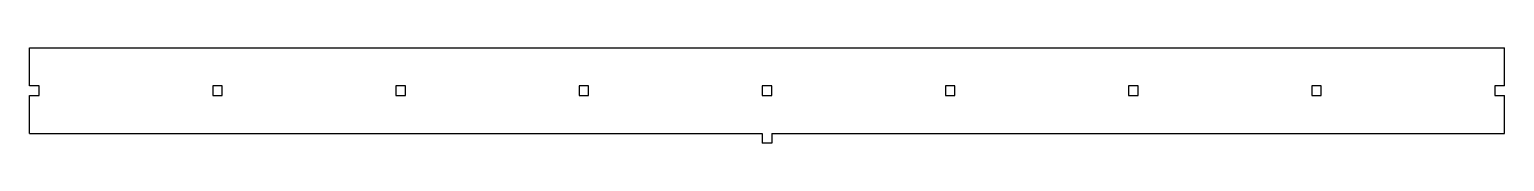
# Model space of a CAD drawing. Header units: millimetres. Extents: x -385 to 385, y -5 to 45.
import ezdxf

# ---------------------------------------------------------------- set-up
doc = ezdxf.new("R2010")
doc.units = ezdxf.units.MM

msp = doc.modelspace()

# ---------------------------------------------------------------- linework, layer by layer
for p, q in [((-385, 45), (385, 45)), ((-385, 25), (-385, 45)), ((385, 25), (385, 45)), ((-380, 25), (-385, 25)), ((-380, 20), (-380, 25)), ((-289.375, 25), (-289.375, 20)), ((-284.375, 25), (-289.375, 25)), ((-284.375, 20), (-284.375, 25)), ((-193.75, 25), (-193.75, 20)), ((-188.75, 25), (-193.75, 25)), ((-188.75, 20), (-188.75, 25)), ((-98.125, 25), (-98.125, 20)), ((-93.125, 25), (-98.125, 25)), ((-93.125, 20), (-93.125, 25)), ((-2.5, 25), (-2.5, 20)), ((2.5, 25), (-2.5, 25)), ((2.5, 20), (2.5, 25)), ((93.125, 25), (93.125, 20)), ((98.125, 25), (93.125, 25)), ((98.125, 20), (98.125, 25)), ((188.75, 25), (188.75, 20)), ((193.75, 25), (188.75, 25)), ((193.75, 20), (193.75, 25)), ((284.375, 25), (284.375, 20)), ((289.375, 25), (284.375, 25)), ((289.375, 20), (289.375, 25)), ((380, 25), (380, 20)), ((385, 25), (380, 25)), ((-385, 20), (-380, 20)), ((-385, 0), (-385, 20)), ((-289.375, 20), (-284.375, 20)), ((-193.75, 20), (-188.75, 20)), ((-98.125, 20), (-93.125, 20)), ((-2.5, 20), (2.5, 20)), ((93.125, 20), (98.125, 20)), ((188.75, 20), (193.75, 20)), ((284.375, 20), (289.375, 20)), ((380, 20), (385, 20)), ((385, 0), (385, 20)), ((-385, 0), (-2.5, 0)), ((-2.5, 0), (-2.5, -5)), ((2.5, 0), (2.5, -5)), ((2.5, 0), (385, 0)), ((2.5, -5), (-2.5, -5))]:
    msp.add_line(p, q)

doc.saveas('drawing.dxf')
